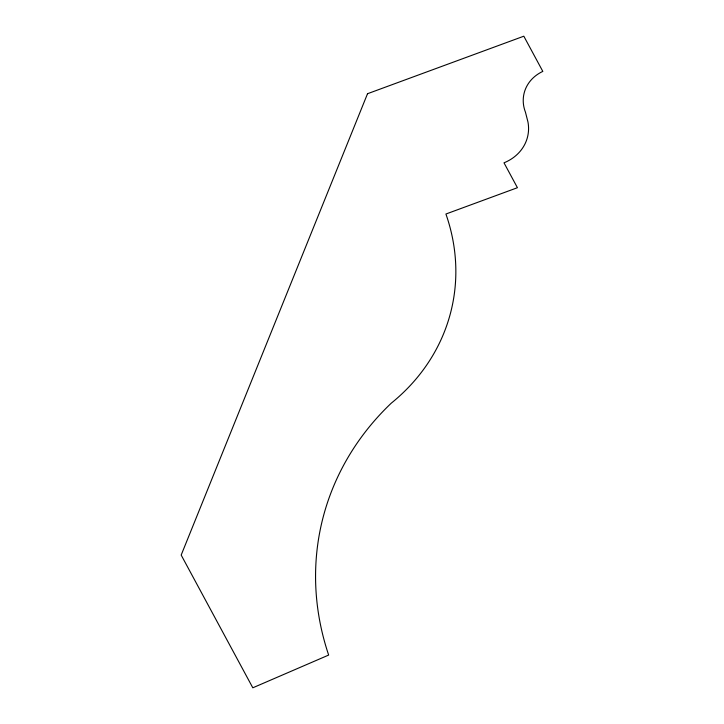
<?xml version="1.0" encoding="UTF-8"?>
<svg xmlns="http://www.w3.org/2000/svg" width="724" height="724" viewBox="0 0 724 724"><rect width="100%" height="100%" fill="white"/><g stroke="black" fill="none" stroke-linecap="round" stroke-linejoin="round"><path stroke-width="1.09" d="M367.521 93.722L181.181 555.064L252.812 687.8L328.66 655.066A312.352 269.409 13.2 0 1 391.259 403.178A219.535 189.353 13.2 0 0 445.912 214.023L517.425 187.706L503.995 162.819A46.517 40.119 13.2 0 0 527.977 122.066L525.461 112.202A40.607 35.024 13.2 0 1 542.819 71.395L523.823 36.2L367.521 93.722"/></g></svg>
